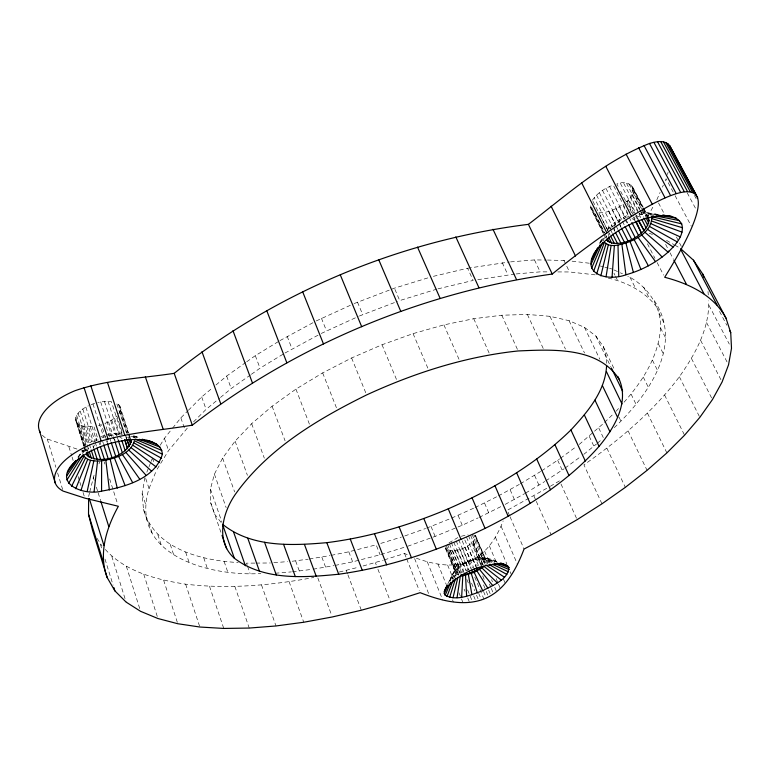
<?xml version="1.0" encoding="UTF-8"?>
<svg xmlns="http://www.w3.org/2000/svg" width="770" height="770" viewBox="0 0 770 770"><rect width="100%" height="100%" fill="white"/><g stroke="black" fill="none" stroke-linecap="round" stroke-linejoin="round"><path stroke-width="0.58" stroke-dasharray="3.85 2.89" d="M603.43 233.58L591.071 208.988L590.513 205.022L604.537 232.906M606.664 363.267L606.789 358.493L603.314 346.539L595.884 336.067L584.449 327.346L569.068 320.686L549.944 316.316L527.373 314.449L501.78 315.228L473.743 318.713L443.915 324.882L413.067 333.631L382.026 344.758L351.611 357.963L322.668 372.901L295.93 389.129L272.079 406.223L251.665 423.712L235.081 441.143L222.617 458.083L214.397 474.166L210.422 489.066L210.595 502.502L221.529 534.034M450.113 580.994C454.358 561.359 480.942 552.08 497.805 562.062M606.096 238.2L606.154 236.13M448.804 550.714L458.805 575.007L456.331 574.122L445.493 547.999L445.695 548.971C455.484 553.707 471.827 546.825 476.11 536.786L474.926 535.169L486.342 561.089L485.735 563.303L473.714 534.669M462.78 572.534L463.357 563.544M100.244 444.598L100.408 442.317M83.891 446.456L75.999 421.373C74.122 413.75 82.669 408.697 88.434 405.78M614.152 230.673L614.585 227.4M614.729 226.313L615.307 221.943L627.386 215.359M624.027 402.229C642.469 381.429 658.6 356.327 660.535 327.895C661.257 305.796 647.137 285.814 627.781 276.141M601.957 503.83L583.929 464.83C619.484 439.949 653.143 411.575 679.381 376.771C694.983 354.518 709.565 328.79 708.698 300.8M614.306 427.629C647.378 396.232 685.242 344.488 653.461 299.424M147.272 520.866L143.47 509.22L142.152 493.734L145.097 476.601L149.043 488.565C128.369 555.921 210.99 576.682 260.924 573.515M625.567 202.221C638.956 193.655 632.642 177.841 616.876 183.972L618.483 187.091M88.646 496.486L89.455 493.05M89.715 491.905L94.152 474.811M485.177 559.53C474.83 557.74 459.007 562.86 455.705 573.361L456.331 574.122M458.342 575.334L460.787 565.065M487.227 563.534L488.247 559.771L486.457 558.231M82.968 452.279L83.603 449.969M118.676 413.933C121.612 410.612 121.005 404.962 116.665 403.182L126.376 432.702M667.426 174.492L668.081 172.345M608.31 235.687L609.022 233.474M610.446 229.056L611.871 224.638L615.307 221.943M454.685 577.327L458.506 566.633M93.16 448.159L94.354 444.916M95.942 440.584L96.741 438.428L89.743 442.76M453.665 578.751L454.916 575.411L453.501 573.698M416.358 558.202C433.462 564.41 453.463 568.578 470.74 560.714C486.919 553.264 496.958 536.979 503.156 520.943M146.829 472.231L148.572 467.862M149.005 466.774L150.747 462.404M151.18 461.317L152.046 459.132M149.043 488.565L156.531 470.152M87.106 448.573L86.221 450.652L75.768 417.504M452.115 579.001L453.963 574.67M603.025 241.097L604.835 236.9M607.54 230.605L608.897 227.458L611.871 224.638M451.865 579.107L456.6 568.212M98.964 463.8L99.927 461.596M656.849 199.748L660.092 192.413M662.412 187.177L663.336 185.089M665.193 180.902L666.117 178.804L674.52 194.589M601.649 241.501L603.151 238.276L603.439 240.471M449.67 581.129L455.108 569.752M600.273 243.137L602.342 238.864M449.449 580.917L453.54 572.534M599.994 243.051L602.034 238.912M447.89 583.747L454.079 571.205M599.532 243.407L602.111 238.267M647.791 216.514L654.019 204.984M86.972 451.278L89.166 447.36M160.237 445.233L164.405 438.342L171.883 429.025M157.128 469.171L168.563 450.585L187.659 427.697M82.486 453.549L85.123 449.622M592.399 200.229C597.27 192.904 605.114 188.053 613.238 185.05M78.088 457.582L82.91 450.922M78.194 457.293L82.958 450.748M77.972 457.014L82.871 450.402M172.634 428.091L180.854 417.85L187.524 411.151M607.087 229.595L608.897 227.458M616.164 411.199L618.522 408.514M188.361 410.323L201.692 396.935L212.385 387.993M193.53 421.864L206.11 409.37L219.556 398.215M579.194 444.444L603.738 423.221M604.566 422.412L613.68 413.606M109.417 436.888L105.047 423.394L111.708 420.064L116.857 416.06L122.382 432.923M609.561 186.513L625.567 217.775L618.425 221.664L609.994 228.911L594.219 197.688M583.785 454.348L596.5 443.982M597.366 443.231L601.726 439.487M215.956 385.01L226.649 376.058L245.755 362.458M220.461 397.474L231.212 388.552L250.423 374.98M448.987 542.86L457.823 537.585M541.647 470.845L559.588 458.92M560.522 458.227L576.393 446.513M545.766 480.865L564.083 468.786M565.026 468.093L580.975 456.408M246.708 361.775L255.303 355.663L278.913 341.245M251.376 374.297L260.019 368.195L284.005 353.623M608.011 230.894L598.896 212.818C607.472 212.972 615.673 209.344 622.612 204.551L628.59 216.187M520.347 483.81L540.646 471.5M525.689 493.021L544.804 481.5M94.161 441.778L99.946 438.621M279.933 340.619L315.19 321.494M284.996 353.016L320.195 334.016M509.586 515.679L507.257 510.298L549.299 486.89M550.329 486.284L559.549 480.817M498.421 495.899L519.327 484.407M505.187 504.388L524.668 493.618M316.229 320.946L353.103 304.025M321.234 333.468L358.262 316.508M475.052 507.555L497.353 496.448M479.209 517.373L501.078 506.525M451.634 518.085L473.993 508.046M407.638 546.267L435.108 536.392L462.231 525.246L478.151 517.863M354.19 303.534L394.413 288.163L429.169 277.489M359.359 316.018L397.484 301.417M426.695 528.104L450.556 518.537M91.13 404.625L94.883 403.307M626.501 217.41L629.283 216.293M101.804 437.88L107.521 435.945M404.77 535.978L425.598 528.499M100.832 436.6L109.571 433.914L122.122 432.788M461.297 536.257L468.006 534.572M363.055 565.988L383.219 560.213M384.346 559.867L404.548 553.514L407.753 554.843M335.056 565.43L352.65 561.84L380.062 554.785L405.338 546.979M436.85 289.125L399.726 300.57L394.413 288.163M380.755 543.408L401.382 537.075M339.339 572.023L358.579 567.192M98.55 425.425L101.38 424.684L107.174 442.683M331.244 555.334L348.81 551.801L376.164 544.823L380.062 554.785M437.976 288.846L473.146 280.444L467.602 268.239L432.576 276.526M108.493 435.733L115.231 434.569L122.151 434.627L111.332 401.584L104.441 401.42L97.761 402.517M313.101 569.194L333.882 565.671M309.328 559.01L330.08 555.565M105.288 549.453C125.577 571.918 156.791 579.694 185.637 584.17C228.401 589.243 271.714 585.373 313.881 577.462M477.766 279.674L515.014 274.043M467.602 268.239L509.374 262.002M292.494 571.792L311.956 569.357M292.196 561.243L308.192 559.174M516.208 273.937L540.165 271.858L549.568 271.887M75.999 421.373C79.589 427.302 87.809 426.898 93.853 426.339L98.175 439.863M275.256 573.246L291.349 571.889M510.568 261.896L534.486 259.923L546.219 260.029M273.841 562.697L287.614 561.609M254.832 563.091L246.448 563.159L247.18 565.257M256.025 563.091L270.395 562.976M557.798 271.925L569.55 271.964L595.47 274.88M547.393 260.039L567.365 260.606M648.388 217.313L645.077 214.955L639.726 214.214L623.604 183.058M143.47 509.22C154.77 549.231 201.702 560.579 238.219 562.533M572.072 261.165L589.743 263.273M658.822 214.56L643.046 212.241L657.907 214.464M646.088 212.664L655.472 214.705M641.882 212.713L653.547 214.763M653.961 215.6L650.467 214.917L648.581 213.569M638.985 213.646L648.869 216.033M608.262 278.095C628.176 282.59 647.628 292.937 659.024 310.368M600.215 265.977L603.699 266.882M604.864 267.18L608.358 268.085M609.522 268.383L611.842 268.98M42.36 435.204A56.816 27.325 -16.9 0 0 47.268 438.987L76.971 449.054M81.582 450.334L85.037 451.287M134.307 435.964L139.919 437.851M133.403 435.887L138.927 437.784M484.869 557.827L497.218 562.071M487.593 558.885L496.573 562.023M133.374 436.08L138.927 438.024M454.916 575.411L456.331 575.912M649.187 233.281L652.479 234.455M482.867 557.682L494.802 562.129M488.247 559.771L494.783 562.235M132.941 436.85L136.174 438.082M635.885 215.513L641.237 217.554M131.112 436.205L135.607 437.909M488.401 560.868L492.771 562.697M480.519 557.817L492.588 563.053M613.969 269.933L619.282 272.32M620.341 272.801L622.468 273.754M118.185 432.75L121.304 434.213M127.541 437.129L129.62 438.111M488.055 562.129L490.201 563.159M477.891 558.212L487.882 563.669M666.502 240.375L673.788 244.542M674.828 245.13L680.025 248.113M113.96 433.125L117.906 435.733M118.888 436.388L122.844 438.996M591.071 208.988L593.978 211.683L604.7 233.002M631.949 218.459L634.692 220.316M475.052 558.856L483.627 565.276M97.03 538.278L102.035 546.017M109.571 433.914L111.9 436.542M112.67 437.418L115.779 440.921M472.097 559.751L477.487 565.902M130.659 438.833L129.379 437.331L128.253 433.933M221.077 522.397L214.705 514.264L210.595 502.502M623.19 217.227L624.537 219.19M625.211 220.181L627.232 223.127M637.502 219.315L626.905 201.008L633.652 215.908M694.453 195.474L696.147 198.612M687.196 192.808L696.119 209.45M675.078 195.647L691.316 226.168M719.555 311.436L726.813 325.229M658.523 202.943L664.106 213.579M676.407 236.987L681.989 247.622M709.045 305.459L729.306 344.113M665.626 244.321L669.467 251.694M670.025 252.753L673.317 259.076M706.571 322.611L728.545 364.816M632.305 186.35L643.027 206.995M643.566 208.025L647.859 216.283M633.104 188.092L643.075 207.284M643.624 208.352L648.061 216.88M630.909 184.935L642.719 207.679M643.258 208.709L647.012 215.947M633.287 190.123L647.108 216.736M628.955 183.895L641.853 208.747M642.382 209.777L645.077 214.955M632.863 192.375L645.549 216.822M626.501 183.26L639.928 209.19M640.467 210.229L642.623 214.378M631.833 194.781L639.533 209.642M640.082 210.701L643.383 217.073M630.245 197.264L638.465 213.174M639.013 214.233L641.208 218.478M620.37 183.298L635.394 212.414M628.137 199.776L635.789 214.609M636.338 215.667L638.523 219.902M700.623 340.359L722.096 381.987M620.63 191.249L632.42 214.147M647.435 243.753L654.991 258.412M657.147 262.599L663.615 275.169M633.2 217.044L634.827 220.22M613.777 186.09L628.753 215.254M629.138 217.246L631.304 221.481M619.369 206.687L625.327 218.324M625.866 219.383L628.031 223.618M605.942 188.313L621.91 219.585M615.904 208.583L621.852 220.22M622.391 221.279L624.547 225.514M691.47 358.483L712.443 399.572M602.506 190.392L618.425 221.664M612.333 210.172L618.801 222.877M619.34 223.935L620.957 227.112M599.349 192.702L615.22 223.964M608.752 211.423L615.74 225.196M616.279 226.255L617.896 229.431M658.995 313.043L664.471 323.833M643.787 287.345L649.418 298.452M596.558 195.156L612.776 227.14M613.305 228.199L614.922 231.385M660.535 327.895L665.915 338.54M610.523 229.749L612.131 232.935M608.55 231.953L610.158 235.139M592.929 201.268L608.136 231.414M629.908 277.094L635.587 288.375M679.381 376.771L699.834 417.378M605.239 234.061L606.847 237.266M592.246 210.508L603.516 232.935M590.484 207.14L603.401 232.838M603.959 234.648L605.576 237.853M658.273 343.699L663.548 354.2M613.931 273.148L614.97 275.227M615.49 276.266L617.569 280.434M652.431 360.177L657.599 370.553M664.616 395.039L684.559 435.214M643.277 377.079L648.33 387.329M647.445 413.124L666.887 452.914M631.102 394.153L636.03 404.298M563.823 260.183L569.55 271.964M603.314 346.539L614.72 370.062M595.884 336.067L610.88 366.934M469.103 560.849L472.453 567.76M584.449 327.346L599.82 359.244M628.108 430.873L647.06 470.345M619.051 417.234L620.976 421.248M569.068 320.686L584.526 352.997M534.486 259.923L540.165 271.858M549.944 316.316L565.459 349.108M598.771 428.024L603.468 437.995M606.866 448.14L625.336 487.352M589.233 436.292L593.882 446.225M527.373 314.449L543.341 348.714M502.204 262.589L507.825 274.669M482.963 564.862L472.52 542.426L481.77 567.307M501.78 315.228L517.652 349.869M557.721 460.296L562.206 470.162M634.134 216.967L635.096 219.094M561.012 484.051L577.134 519.663M473.743 318.713L489.441 353.709M534.621 475.456L539 485.283M533.928 496.005L535.833 500.307M536.305 501.385L551.099 534.765M443.915 324.882L459.411 360.216M510.144 489.768L514.427 499.576M510.058 516.757L524.043 549.039M501.097 526.266L517.498 564.429M413.067 333.631L427.831 368.127M484.571 503.137L488.758 512.935M495.399 537.162L506.92 564.16M510.144 571.725L511.521 574.969M489.345 545.853L496.361 562.418M503.378 578.982L505.255 583.4M484.571 551.099L489.682 563.207M496.178 578.626L498.036 583.025M498.498 584.122L500.356 588.53M475.735 535.881L486.342 561.089M476.043 537.864L486.255 562.129M480.913 554.371L485.071 564.266M491.53 579.646L492.454 581.841M494.763 587.337L496.612 591.735M472.125 534.399L484.792 564.583M473.309 541.734L483.464 565.931M470.653 535.429L480.461 558.818M477.949 556.604L481.635 565.382M489.45 584.045L490.837 587.337M491.289 588.434L493.589 593.93M468.449 535.631L480.855 565.113M458.131 515.419L462.231 525.246M466.485 537.142L478.863 566.47M482.703 575.835L484.542 580.224M488.671 590.099L490.962 595.585M467.448 545.815L476.158 566.691M464.82 539.943L476.207 567.288M483.531 584.844L485.822 590.33M486.274 591.427L488.565 596.914M382.026 344.758L396.925 380.515M465.042 547.047L473.945 568.395M483.541 591.437L486.284 598.021M462.202 540.809L470.643 561.07M468.372 561.715L471.105 568.299M474.753 577.077L483.878 599.031M462.52 548.144L471.192 569.02M458.708 539.722L468.016 562.119M465.927 562.591L469.113 570.272M478.68 593.333L481.414 599.917M459.94 549.087L468.603 569.973M357.472 302.071L362.651 314.545M456.186 540.906L465.475 563.313M463.357 563.342L466.543 571.032M471.548 583.121L474.724 590.811M476.553 595.21L478.825 600.706M457.39 549.847L466.033 570.743M453.828 542.215L463.097 564.612M454.935 550.406L464.137 572.803M466.87 579.406L468.68 583.804M473.685 595.903L475.956 601.399M451.258 542.523L460.951 565.979M452.644 550.733L462.183 573.871M449.43 543.928L459.093 567.375M457.178 564.564L460.807 573.371M467.621 589.897L472.607 602.005M450.585 550.839L460.123 574.006M447.505 544.255L457.592 568.751M446.408 545.603L456.475 570.079M454.136 564.882L458.67 575.912M464.108 589.146L465.022 591.35M467.736 597.972L469.556 602.381M447.38 550.348L457.37 574.67M445.734 546.864L455.773 571.311M445.695 548.971L455.705 573.361M447.611 565.036L453.049 578.318M458.939 592.707L463.011 602.679M431.084 526.536L435.108 536.392M437.986 564.112L446.35 584.69M452.519 599.849L453.395 602.015M351.611 357.963L366.173 393.836M427.283 561.792L442.731 600.051M321.427 318.212L326.461 330.744M414.616 558.596L428.803 594.026M404.548 553.514L406.281 557.865M406.714 558.953L419.265 590.494M322.668 372.901L336.423 407.725M375.365 562.687L376.222 564.872M377.926 569.251L390.688 602.101M287.123 336.23L291.994 348.772M295.93 389.129L309.733 424.982M348.81 551.801L352.65 561.84M346.259 570.493L347.52 573.804M347.934 574.911L361.332 610.225M255.303 355.663L260.019 368.195M272.079 406.223L285.092 440.844M321.879 557.211L325.662 567.346M317.837 577.972L331.456 614.739M251.665 423.712L264.322 458.16M295.642 560.964L299.386 571.205M226.649 376.058L231.212 388.552M125.674 436.426L126.501 438.679M289.096 581.687L303.755 622.247M235.081 441.143L247.42 475.35M201.692 396.935L206.11 409.37M222.617 458.083L234.638 491.943M261.492 584.921L275.997 625.962M247.555 566.306L250.135 573.66M214.397 474.166L226.159 507.68M210.422 489.066L221.962 522.204M180.854 417.85L185.137 430.199M234.869 586.461L249.239 628.06M224.109 561.446L227.785 572.091M106.299 438.428L107.839 442.894M164.405 438.342L168.563 450.585M203.732 557.778L207.39 568.578M209.488 586.24L223.762 628.435M185.647 552.1L189.314 563.062M152.479 458.044L154.327 463.55M185.637 584.17L199.844 627.021M170.228 544.39L173.914 555.516M119.841 406.011L128.792 433.173M129.071 433.77L130.553 438.294M120.524 409.736L129.812 437.947M118.551 404.462L127.878 432.798M119.908 411.806L127.695 435.464M126.068 436.446L126.809 438.698M157.821 534.64L161.536 545.949M142.152 493.734L146.021 505.543M114.518 418.12L120.024 434.983M148.793 522.897L152.537 534.37M108.041 401.314L118.84 434.415M111.708 420.064L116.838 435.801M117.204 436.927L118.301 440.296M163.625 580.195L177.793 623.729M104.441 401.42L115.231 434.569M108.532 421.844L113.267 436.446M113.633 437.572L114.73 440.941M100.658 401.901L111.419 435.089M109.773 438.005L110.87 441.383M92.968 403.894L103.661 437.139M102.67 441.431L103.392 443.684M143.749 574.256L157.937 618.522M98.541 440.989L99.984 445.493M104.152 461.798L104.884 464.079M109.619 478.901L117.627 503.994M85.865 407.07L96.491 440.344M90.215 426.647L94.883 441.325M95.249 442.452L96.683 446.966M82.814 408.995L93.391 442.259M86.789 426.609L91.457 441.306M92.891 445.82L93.613 448.082M80.205 411.055L90.379 443.164M83.68 426.214L89.06 443.193M89.416 444.329L91.207 449.988M78.126 413.201L87.905 444.146M126.357 566.306L140.592 611.322M80.975 425.464L88.848 450.411M76.634 415.377L86.028 445.137M78.742 424.386L87.347 451.653M77.067 423.009L84.238 445.772M84.594 446.908L86.028 451.461M75.556 419.515L83.824 445.782M84.18 446.918L85.624 451.49M84.248 447.591L85.326 451.008M93.189 477.015L94.248 480.393M96.375 487.15L97.8 491.655M98.146 492.781L100.629 500.664M111.794 556.315L126.116 602.101M100.408 544.294L102.169 549.972M104.99 559.059L113.103 585.181M68.896 446.812L71.725 455.936M72.082 457.072L73.14 460.489M78.097 476.457L79.512 481.019M79.868 482.155L80.927 485.581M83.054 492.415L84.825 498.123M47.268 438.987L55.883 467.303M57.615 472.972L62.784 489.961M619.119 219.45L619.715 222.722M619.908 223.81L620.505 227.083M466.158 562.129L467.698 571.022M708.005 291.493L708.265 294.987"/><path stroke-width="1.16" d="M86.404 454.435C98.146 465.792 127.945 456.504 131.304 440.556M101.573 491.125L101.621 460.855C113.97 458.882 130.717 454.339 134.384 440.748L162.393 454.223C154.914 479.007 124.394 487.227 101.573 491.125C84.373 495.755 52.889 484.263 73.073 463.627M680.872 248.864L693.462 260.202L702.692 273.985L725.995 318.164L730.73 332.65L731.5 348.29L728.545 364.816L722.096 381.987L712.443 399.572L699.834 417.378L684.559 435.214L666.887 452.914L647.06 470.345L625.336 487.352L601.957 503.83L577.134 519.663L551.099 534.765L524.043 549.039C516.497 569.03 504.937 590.831 483.878 599.031C463.059 606.991 440.007 600.379 420.131 592.669L390.688 602.101L361.332 610.225L332.284 616.972L303.755 622.247L275.997 625.962L249.239 628.06L223.762 628.435L199.844 627.021L177.793 623.729L157.937 618.522L140.592 611.322L126.116 602.101L114.874 590.86L107.194 577.606L92.535 530.26L88.521 514.283L88.627 498.854M501.203 563.207L505.746 564.737L508.96 567.567C507.931 580.166 492.3 585.364 482.694 590.715C471.192 594.661 456.86 601.697 445.185 595.229L444.29 593.497L444.329 591.389L446.85 585.835M107.194 577.606C98.185 553.611 106.53 527.7 118.359 506.275L84.825 498.123L63.13 491.096A57.712 26.074 -17.3 0 1 91.668 444.165C123.903 432.605 158.736 430.805 192.308 425.156C296.286 344.7 422.133 292.35 552.254 274.043C603.025 232.29 768.672 110.158 664.693 277.267C688.784 283.61 713.848 295.112 725.995 318.164M617.829 376.472C630.668 400.756 614.633 427.639 599.06 446.359C567.837 481.914 527.007 507.392 485.052 528.413C438.833 550.608 389.601 567.163 338.704 574.237C303.871 577.635 263.821 580.734 234.33 558.212L222.492 524.206C251.463 547.672 291.772 545.728 326.807 542.657C368.686 537.422 409.438 525.207 448.256 508.826C492.906 489.239 535.901 464.262 570.916 429.958C587.5 412.075 605.432 391.16 606.596 365.644M461.644 597.154L462.808 575.864L474.224 572.408L484.205 566.566L501.193 580.012M612.063 276.988L614.373 245.572C629.042 243.811 652.508 234.147 651.69 216.659L681.7 223.858C684.905 235.11 675.473 244.947 668.081 252.146C655.992 262.762 641.429 270.501 625.923 274.775C607.886 281.647 579.367 274.322 595.913 250.606M94.113 491.606L97.578 461.066L101.621 460.855M457.053 597.712L460.335 576.143L462.808 575.864M606.038 276.853L611.12 245.438L614.373 245.572M606.644 239.99C617.915 251.087 652.575 233.079 648.388 217.313M87.193 491.366L93.844 460.874L97.578 461.066M453.01 597.799L457.881 577.298M600.85 275.862L608.319 244.85L604.431 242.329L593.554 271.435M449.613 597.414L455.619 578.174M596.644 274.043L606.067 243.801M81.014 490.394L90.523 460.287L93.844 460.874M446.985 596.548L453.251 579.858M75.749 488.729L87.713 459.324L83.93 456.35L83.083 454.425M591.678 268.104L602.506 242.675M445.185 595.229L450.729 582.245M444.29 593.497L448.169 585.162M591.081 264.139L600.138 244.735M593.853 254.726L598.203 247.411M444.329 591.389L447.399 585.104M71.562 486.399L85.489 457.996M591.812 259.634L597.433 248.238M68.578 483.454L83.93 456.35M66.923 479.98L82.457 455.407M66.634 476.072L78.886 458.227M445.31 588.963C459.709 572.466 483.839 561.994 505.746 564.737M67.76 471.837L76.028 460.431M70.272 467.4L75.479 461.028M597.164 249.547C609.109 234.561 626.414 224.619 644.452 218.776C656.204 215.783 673.923 211.481 681.7 223.858M74.112 462.895C89.946 448.323 111.534 441.104 132.738 439.574C143.461 439.237 161.209 440.44 162.393 454.223M40.329 432.499A56.816 27.325 -16.9 0 1 74.738 390.814C106.607 379.62 141.016 378.368 174.193 373.334C275.323 292.282 399.871 240.365 528.413 224.349C566.797 194.993 603.969 161.315 649.505 143.47C655.934 141.632 664.808 139.524 669.679 145.617L696.34 195.108M481.77 567.307L469.969 573.265L460.575 575.103M662.489 215.148L665.915 215.658M663.451 215.244L671.556 216.447M658.918 215.273L676.147 218.122M656.281 216.052L679.554 220.624M608.319 244.85L611.12 245.438M652.209 218.757L682.528 227.737M146.647 440.113L152.258 441.99M500.587 563.226L502.829 563.996M87.713 459.324L90.523 460.287M499.942 563.197L507.805 565.94M142.267 439.189L156.724 444.232M652.017 221.144L682.047 232.136M496.968 563.053L508.96 567.567M139.418 439.304L159.948 447.081M493.868 563.159L509.182 569.569M135.097 439.141L161.844 450.44M651.141 223.743L680.276 236.91M492.357 564.189L508.469 571.889M134.009 442.981L161.584 458.304M649.591 226.486L677.292 241.934M489.287 564.679L506.862 574.449M132.921 445.32L159.457 462.578M485.928 565.026L504.408 577.182M647.435 229.287L673.182 247.055M131.15 447.707L156.098 466.918M644.711 232.078L668.081 252.146M128.744 450.055L151.594 471.202M482.116 568.125L497.285 582.861M641.525 234.763L662.133 257.055M125.78 452.317L146.079 475.321M479.7 569.646L492.819 585.643M619.388 379.677C598.579 346.529 552.215 349.503 518.143 350.956C465.503 356.472 414.549 372.863 366.616 394.923C317.404 419.246 267.902 448.727 235.447 494.196C222.54 512.618 215.205 541.214 234.33 558.212M637.945 237.285L655.501 261.656M122.334 454.425L139.716 479.171M477.053 571.09L487.911 588.29M638.099 220.335L643.99 230.499L638.523 219.902M634.085 239.576L648.369 265.833M697.736 197.967L669.679 145.617M667.84 143.72L694.55 193.318M665.761 142.537L692.5 192.211M663.451 141.853L690.19 191.595M660.689 141.565L687.418 191.374M118.513 456.321L132.661 482.646M657.532 141.709L684.241 191.586M653.894 142.315L680.565 192.24M649.505 143.47L676.127 193.443M643.98 145.424L670.516 195.445M638.58 147.715L665.02 197.774M693.462 260.202L717.12 305.103M729.604 330.532L730.73 332.65M680.584 249.172L703.963 293.745M626.058 154.087L652.257 204.185M673.865 260.125L686.484 284.371M647.666 217.804L649.322 221M646.097 217.891L648.86 223.204M643.932 218.131L647.782 225.572M641.756 219.537L646.146 228.026M635.375 221.279L641.372 232.925L636.068 221.221M605.836 166.368L631.593 216.466M631.852 222.54L638.369 235.245M628.57 224.676L635.077 237.372M625.096 226.573L631.573 239.268M621.496 228.17L627.964 240.875M618.435 230.49L624.354 242.146M615.461 232.444L620.832 243.051M612.67 233.993L617.492 243.551M610.687 236.207L614.441 243.647M581.735 183.01L606.933 233.031M608.55 236.939L611.765 243.32M607.386 238.325L609.532 242.589M606.731 239.335L607.809 241.472M551.099 206.177L575.527 256.035M611.39 367.993L622.632 391.208M606.423 371.612L622.006 403.932M528.413 224.349L552.254 274.043M602.4 385.597L617.704 417.552M594.95 400.159L609.956 431.778M584.363 415.03L599.06 446.359M492.983 229.277L516.497 279.529M570.916 429.958L585.306 461.038M474.224 572.408L482.694 590.715M554.939 444.704L569.02 475.581M455.821 236.9L478.911 287.662M536.738 459.055L550.521 489.778M417.533 247.141L440.122 298.356M516.651 472.819L530.145 503.426M494.985 485.803L508.21 516.362M378.792 259.865L400.824 311.455M472.077 497.863L485.052 528.413M476.62 567.788L477.535 569.983M474.195 569.011L475.109 571.205M448.256 508.826L460.989 539.424M471.644 570.118L472.559 572.312M469.055 571.071L469.969 573.265M340.292 274.871L361.708 326.74M423.827 518.557L436.349 549.251M399.139 526.921L411.459 557.769M302.716 291.897L323.477 343.949M374.509 533.803L386.665 564.843M630.053 241.559L640.929 269.471M114.412 457.948L125.125 485.649M266.738 310.608L286.825 362.757M350.283 539.087L362.295 570.368M326.807 542.657L338.704 574.237M232.973 330.677L252.387 382.815M304.448 544.438L316.258 576.345M126.915 439.805L129.389 446.571L127.175 439.824M283.572 544.332L295.324 576.605M201.971 351.707L220.72 403.74M264.562 542.282L276.276 574.959M247.786 538.259L259.509 571.359M233.637 532.224L245.399 565.777M174.193 373.334L192.308 425.156M222.03 535.391L226.659 548.731M145.357 376.867L163.173 429.198M702.692 273.985L703.79 277.239M130.188 439.073L131.304 442.452M128.802 438.852L130.659 444.483M107.511 382.575L124.884 435.522M124.596 439.67L127.541 448.669L124.952 439.689M121.862 440.604L125.163 450.719M118.301 440.296L122.324 452.654M115.096 442.067L119.109 454.425M111.227 442.5L115.596 455.994M90.86 385.818L108.031 439.006M107.54 443.809L111.891 457.303M103.757 444.81L108.089 458.323M84.007 387.503L101.082 440.777M100.341 446.619L104.306 459.016M97.049 448.092L100.639 459.382M93.969 449.218L97.193 459.392M91.207 449.988L94.075 459.045M89.214 451.547L91.361 458.352M87.703 452.789L89.137 457.332M86.394 452.596L87.462 456.013M100.986 501.79L108.782 526.555M89.359 498.758L103.873 545.333M471.307 573.583L477.313 592.881M113.816 587.452L114.874 590.86M88.521 514.283L103.43 562.398M39.386 430.546L55.325 483.156M625.952 243.195L633.383 272.474M110.148 459.276L117.29 488.103M468.381 574.564L471.914 594.7M621.9 244.427L625.923 274.775M105.846 460.248L109.369 489.951M465.523 575.334L466.639 596.144M618.002 245.226L618.753 276.295"/></g></svg>
